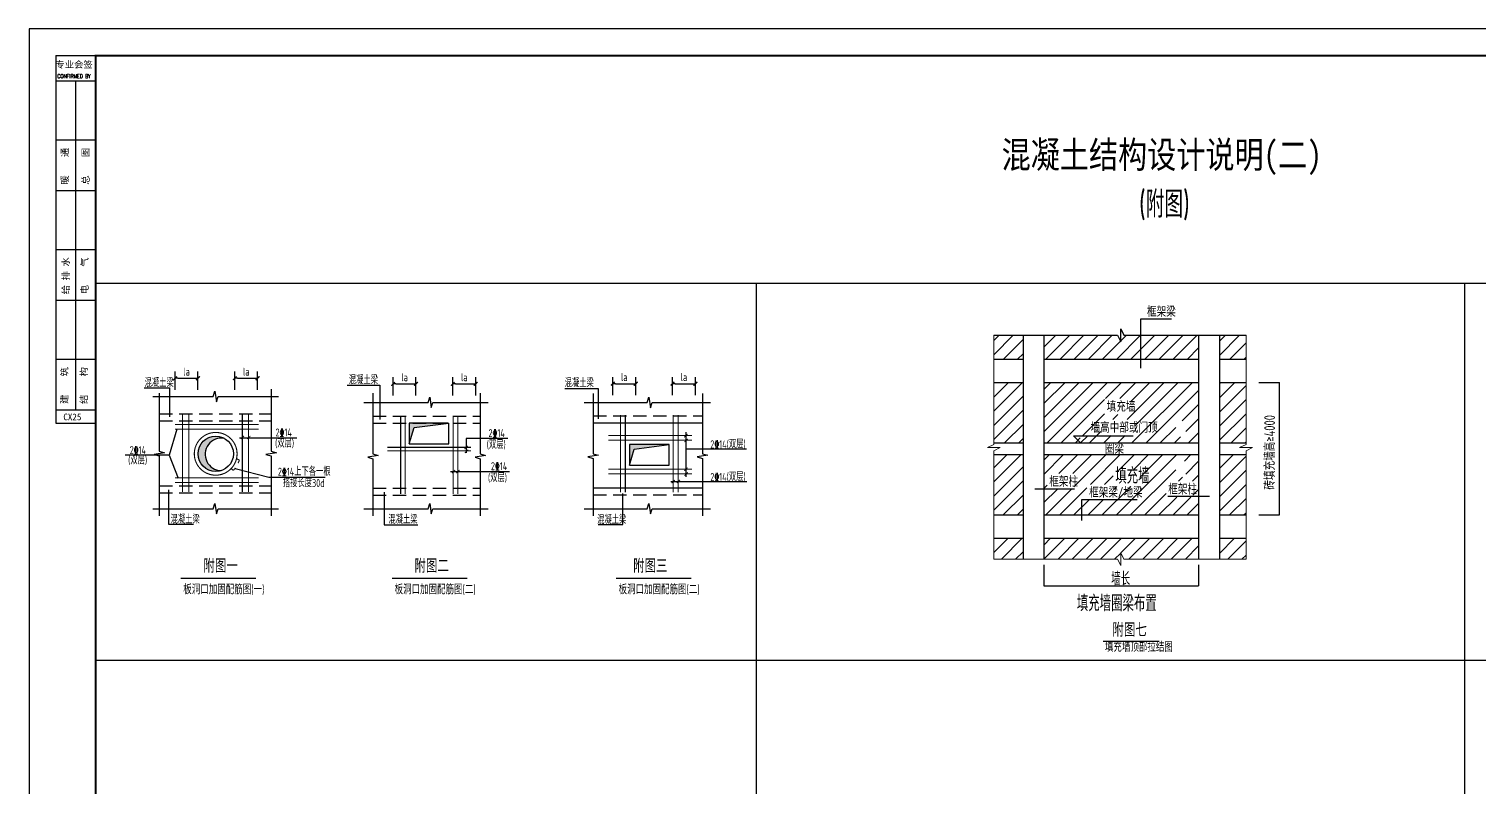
# Model space of a CAD drawing. Extents: x -138012 to 2129925, y -311560 to 0.
# Drawn here: x -60564 to -6185, y -216342 to -187914 of the extents above; entities that cross this region are included whole.
import ezdxf
from ezdxf.enums import TextEntityAlignment as Align

# ---------------------------------------------------------------- set-up
doc = ezdxf.new("R2010")
doc.units = 0
doc.header["$LTSCALE"] = 1000
doc.header["$MEASUREMENT"] = 0
doc.linetypes.add('DASHED', pattern=[0.75, 0.5, -0.25])
doc.layers.get('0').update_dxf_attribs({"linetype": 'CONTINUOUS'})
doc.layers.get('Defpoints').update_dxf_attribs({"linetype": 'CONTINUOUS'})
for name, color, linetype in [('1', 4, 'CONTINUOUS'), ('BEAM_DE', 7, 'CONTINUOUS'), ('DIM', 3, 'CONTINUOUS'), ('HATCH', 200, 'CONTINUOUS'), ('PUB_DIM', 3, 'CONTINUOUS'), ('PUB_TEXT', 7, 'CONTINUOUS'), ('REIN', 1, 'CONTINUOUS'), ('STAIR', 2, 'CONTINUOUS'), ('TEXT', 7, 'CONTINUOUS'), ('THICK', 6, 'CONTINUOUS'), ('WALL', 6, 'CONTINUOUS'), ('图框', 4, 'CONTINUOUS'), ('柱', 2, 'CONTINUOUS')]:
    doc.layers.add(name, color=color, linetype=linetype)
doc.layers.add('100', color=253, linetype='CONTINUOUS', lineweight=18)
doc.styles.add('iIcon2', font='')
doc.styles.add('MIMI-TKWZ', font='romanc.shx', dxfattribs={"width": 0.75, "oblique": 15, "bigfont": 'bigfont.shx'})
doc.styles.add('tss', font='tssdeng.shx', dxfattribs={"width": 0.75, "bigfont": 'tssdchn.shx'})
doc.styles.add('TSSD_Dimension', font='tssdeng.shx', dxfattribs={"width": 0.7, "bigfont": 'hztxt.shx'})
doc.styles.add('TSSD_Num', font='Tssdeng.shx', dxfattribs={"width": 0.7, "bigfont": 'hztxt.shx'})
doc.styles.add('TSSD_REIN', font='tssdeng.shx', dxfattribs={"width": 0.7, "bigfont": 'tssdchn.shx'})
doc.styles.add('黑体', font='simhei.ttf')
doc.styles.get('iIcon2').set_extended_font_data('SimSun')
doc.dimstyles.new('TSSD_100_100', dxfattribs={"dimtxt": 300, "dimasz": 100, "dimexe": 250, "dimexo": 250, "dimgap": 100, "dimtad": 1, "dimdec": 0, "dimzin": 0, "dimdsep": 46, "dimtxsty": 'TSSD_Dimension', "dimblk": '_TSDBK', "dimcen": 0, "dimclrt": 7, "dimadec": 0, "dimazin": 0, "dimtfac": 1, "dimtdec": 0, "dimtix": 1, "dimtmove": 2, "dimatfit": 3, "dimldrblk": '_TSDBK', "dimfxl": 0, "dimtolj": 1, "dimtzin": 0, "dimarcsym": 0})

# ---------------------------------------------------------------- blocks, each defined once
blk = doc.blocks.new('_TSDBK')
blk.add_line((-1, 0), (0, 0))
at = {"const_width": 0.5}
blk.add_lwpolyline([(-0.7, -0.7), (0.7, 0.7)], dxfattribs=at)
blk = doc.blocks.new('*D414')
at = {"layer": 'Defpoints', "color": 0, "ltscale": 0.3}
for p in [(-54233, -201014), (-55091, -201696), (-54233, -201696)]:
    blk.add_point(p, dxfattribs=at)
at = {"layer": 'DIM', "color": 0, "lineweight": -2, "ltscale": 0.3}
for p, q in [((-55091, -201446), (-55091, -200764)), ((-54991, -201014), (-54333, -201014)), ((-54233, -201446), (-54233, -200764))]:
    blk.add_line(p, q, dxfattribs=at)
at = {"layer": 'DIM', "color": 0, "lineweight": -2, "ltscale": 0.3, "xscale": 100, "yscale": 100, "zscale": 100, "rotation": 180}
blk.add_blockref('_TSDBK', (-55091, -201014), dxfattribs=at)
at = {"layer": 'DIM', "color": 0, "lineweight": -2, "ltscale": 0.3, "xscale": 100, "yscale": 100, "zscale": 100}
blk.add_blockref('_TSDBK', (-54233, -201014), dxfattribs=at)
at = {"layer": 'DIM', "color": 7, "ltscale": 0.3, "insert": (-54662, -200764), "char_height": 300, "attachment_point": 5, "style": 'TSSD_Dimension'}
blk.add_mtext('\\A1;la', dxfattribs=at)
blk = doc.blocks.new('*D415')
at = {"layer": 'Defpoints', "color": 0, "ltscale": 0.3}
for p in [(-51997, -201014), (-52854, -201696), (-51997, -201696)]:
    blk.add_point(p, dxfattribs=at)
at = {"layer": 'DIM', "color": 0, "lineweight": -2, "ltscale": 0.3}
for p, q in [((-52854, -201446), (-52854, -200764)), ((-52754, -201014), (-52097, -201014)), ((-51997, -201446), (-51997, -200764))]:
    blk.add_line(p, q, dxfattribs=at)
at = {"layer": 'DIM', "color": 0, "lineweight": -2, "ltscale": 0.3, "xscale": 100, "yscale": 100, "zscale": 100, "rotation": 180}
blk.add_blockref('_TSDBK', (-52854, -201014), dxfattribs=at)
at = {"layer": 'DIM', "color": 0, "lineweight": -2, "ltscale": 0.3, "xscale": 100, "yscale": 100, "zscale": 100}
blk.add_blockref('_TSDBK', (-51997, -201014), dxfattribs=at)
at = {"layer": 'DIM', "color": 7, "ltscale": 0.3, "insert": (-52425, -200764), "char_height": 300, "attachment_point": 5, "style": 'TSSD_Dimension'}
blk.add_mtext('\\A1;la', dxfattribs=at)
blk = doc.blocks.new('*D416')
at = {"layer": 'Defpoints', "color": 0, "ltscale": 0.3}
for p in [(-43824, -201224), (-44682, -201906), (-43824, -201906)]:
    blk.add_point(p, dxfattribs=at)
at = {"layer": 'DIM', "color": 0, "lineweight": -2, "ltscale": 0.3}
for p, q in [((-44682, -201656), (-44682, -200974)), ((-43824, -201656), (-43824, -200974)), ((-44582, -201224), (-43924, -201224))]:
    blk.add_line(p, q, dxfattribs=at)
at = {"layer": 'DIM', "color": 0, "lineweight": -2, "ltscale": 0.3, "xscale": 100, "yscale": 100, "zscale": 100, "rotation": 180}
blk.add_blockref('_TSDBK', (-44682, -201224), dxfattribs=at)
at = {"layer": 'DIM', "color": 0, "lineweight": -2, "ltscale": 0.3, "xscale": 100, "yscale": 100, "zscale": 100}
blk.add_blockref('_TSDBK', (-43824, -201224), dxfattribs=at)
at = {"layer": 'DIM', "color": 7, "ltscale": 0.3, "insert": (-44253, -200974), "char_height": 300, "attachment_point": 5, "style": 'TSSD_Dimension'}
blk.add_mtext('\\A1;la', dxfattribs=at)
blk = doc.blocks.new('*D417')
at = {"layer": 'Defpoints', "color": 0, "ltscale": 0.3}
for p in [(-46061, -201224), (-46918, -201906), (-46061, -201906)]:
    blk.add_point(p, dxfattribs=at)
at = {"layer": 'DIM', "color": 0, "lineweight": -2, "ltscale": 0.3}
for p, q in [((-46918, -201656), (-46918, -200974)), ((-46061, -201656), (-46061, -200974)), ((-46818, -201224), (-46161, -201224))]:
    blk.add_line(p, q, dxfattribs=at)
at = {"layer": 'DIM', "color": 0, "lineweight": -2, "ltscale": 0.3, "xscale": 100, "yscale": 100, "zscale": 100, "rotation": 180}
blk.add_blockref('_TSDBK', (-46918, -201224), dxfattribs=at)
at = {"layer": 'DIM', "color": 0, "lineweight": -2, "ltscale": 0.3, "xscale": 100, "yscale": 100, "zscale": 100}
blk.add_blockref('_TSDBK', (-46061, -201224), dxfattribs=at)
at = {"layer": 'DIM', "color": 7, "ltscale": 0.3, "insert": (-46489, -200974), "char_height": 300, "attachment_point": 5, "style": 'TSSD_Dimension'}
blk.add_mtext('\\A1;la', dxfattribs=at)
blk = doc.blocks.new('*D418')
at = {"layer": 'Defpoints', "color": 0, "ltscale": 0.3}
for p in [(-37826, -201216), (-38684, -201898), (-37826, -201898)]:
    blk.add_point(p, dxfattribs=at)
at = {"layer": 'DIM', "color": 0, "lineweight": -2, "ltscale": 0.3}
for p, q in [((-38684, -201648), (-38684, -200966)), ((-37826, -201648), (-37826, -200966)), ((-38584, -201216), (-37926, -201216))]:
    blk.add_line(p, q, dxfattribs=at)
at = {"layer": 'DIM', "color": 0, "lineweight": -2, "ltscale": 0.3, "xscale": 100, "yscale": 100, "zscale": 100, "rotation": 180}
blk.add_blockref('_TSDBK', (-38684, -201216), dxfattribs=at)
at = {"layer": 'DIM', "color": 0, "lineweight": -2, "ltscale": 0.3, "xscale": 100, "yscale": 100, "zscale": 100}
blk.add_blockref('_TSDBK', (-37826, -201216), dxfattribs=at)
at = {"layer": 'DIM', "color": 7, "ltscale": 0.3, "insert": (-38255, -200966), "char_height": 300, "attachment_point": 5, "style": 'TSSD_Dimension'}
blk.add_mtext('\\A1;la', dxfattribs=at)
blk = doc.blocks.new('*D419')
at = {"layer": 'Defpoints', "color": 0, "ltscale": 0.3}
for p in [(-35590, -201216), (-36448, -201898), (-35590, -201898)]:
    blk.add_point(p, dxfattribs=at)
at = {"layer": 'DIM', "color": 0, "lineweight": -2, "ltscale": 0.3}
for p, q in [((-36448, -201648), (-36448, -200966)), ((-35590, -201648), (-35590, -200966)), ((-36348, -201216), (-35690, -201216))]:
    blk.add_line(p, q, dxfattribs=at)
at = {"layer": 'DIM', "color": 0, "lineweight": -2, "ltscale": 0.3, "xscale": 100, "yscale": 100, "zscale": 100, "rotation": 180}
blk.add_blockref('_TSDBK', (-36448, -201216), dxfattribs=at)
at = {"layer": 'DIM', "color": 0, "lineweight": -2, "ltscale": 0.3, "xscale": 100, "yscale": 100, "zscale": 100}
blk.add_blockref('_TSDBK', (-35590, -201216), dxfattribs=at)
at = {"layer": 'DIM', "color": 7, "ltscale": 0.3, "insert": (-36019, -200966), "char_height": 300, "attachment_point": 5, "style": 'TSSD_Dimension'}
blk.add_mtext('\\A1;la', dxfattribs=at)
blk = doc.blocks.new('654634')
at = {"layer": '图框'}
for p, q in [((71967, -136041), (73467, -136041)), ((71967, -136041), (71967, -149325)), ((71967, -136987), (73467, -136987)), ((71967, -139193), (73467, -139193)), ((71967, -141099), (73467, -141099)), ((71967, -143306), (73467, -143306)), ((71967, -145212), (73467, -145212)), ((71967, -147419), (73467, -147419)), ((71967, -149325), (73467, -149325)), ((71967, -149325), (71967, -149825)), ((71967, -149825), (73467, -149825))]:
    blk.add_line(p, q, dxfattribs=at)
blk.add_lwpolyline([(72717, -149325), (72717, -136987)], dxfattribs=at)
at = {"layer": '图框', "style": 'iIcon2'}
for s, p in [('专业会签', (71956, -136500)), ('CX25', (72252, -149714))]:
    blk.add_text(s, height=250, dxfattribs=at).set_placement(p)
at = {"layer": '图框', "style": 'MIMI-TKWZ', "width": 0.75}
blk.add_text('CONFIRMED BY', height=145, dxfattribs=at).set_placement((72026, -136885))
at = {"layer": '图框', "style": 'iIcon2'}
for s, p in [('暖    通', (72436, -140877)), ('总    图', (73213, -140877)), ('给 排 水', (72469, -144990)), ('电    气', (73176, -144990)), ('建    筑', (72418, -149103)), ('结    构', (73149, -149103))]:
    blk.add_text(s, height=250, rotation=90, dxfattribs=at).set_placement(p)

msp = doc.modelspace()

# ---------------------------------------------------------------- hatches: boundary and pattern name
at = {"layer": 'HATCH', "ltscale": 0.001}
for points in [[(-44829.498, -202691.93), (-46315.783, -202691.93), (-46315.783, -203473.864), (-46133.097, -202864.971)], [(-53252.315, -203263.938, 0.568295758), (-54230.371, -203846.543, 0.508105458), (-53365.927, -204477.583, -1.067711279)], [(-36572.834, -203492.161), (-38059.12, -203492.161), (-38059.12, -204274.095), (-37886.975, -203670.203)]]:
    msp.add_hatch(color=256, dxfattribs=at).paths.add_polyline_path(points)

# ---------------------------------------------------------------- linework, layer by layer
at = {"linetype": 'ByBlock'}
for p, q in [((-58063.781, -197450.049), (12956.728, -197450.049)), ((-33293.93, -229636.166), (-33293.93, -197450.049)), ((-6756.892, -229636.166), (-6756.892, -197450.049)), ((-58063.781, -211580.912), (-6756.892, -211580.912)), ((-6756.892, -211580.912), (12956.728, -211580.912))]:
    msp.add_line(p, q, dxfattribs=at)
at = {"ltscale": 99}
for p, q in [((-56245.45, -201372.668), (-55302.772, -201372.668)), ((-55302.772, -201372.668), (-55302.772, -202464.148)), ((-48643.512, -201265.676), (-47412.986, -201265.676)), ((-47412.986, -201265.676), (-47412.986, -202564.439)), ((-40477.414, -201400.403), (-39234.375, -201400.403)), ((-39234.375, -201400.403), (-39234.375, -202532.163)), ((-39420.475, -202683.93), (-35325.203, -202683.93)), ((-55022.623, -202921.119), (-55316.208, -203895.608)), ((-52669.703, -203245.31), (-50531.65, -203245.31)), ((-42617.42, -203266.267), (-44174.455, -203266.267)), ((-44174.455, -203266.267), (-44174.455, -203810.38)), ((-35945.403, -203032.926), (-35945.403, -204712.67)), ((-55316.208, -203895.608), (-56964.805, -203895.608)), ((-55316.208, -203895.608), (-54972.315, -204754.929)), ((-33668.52, -203667.229), (-35945.403, -203667.229)), ((-52840.822, -204391.503), (-51572.375, -204727.078)), ((-51572.375, -204727.078), (-49460.6, -204727.078)), ((-42561.522, -204521.292), (-44762.339, -204521.292)), ((-33666.301, -204891.182), (-36511.568, -204891.182)), ((-55341.733, -205194.365), (-55341.733, -206488.675)), ((-47259.633, -205279.564), (-47259.633, -206511.649)), ((-39420.475, -205124.903), (-35325.203, -205124.903)), ((-38306.735, -206494.118), (-38306.735, -205331.163)), ((-55341.733, -206488.675), (-54395.377, -206488.675)), ((-47259.633, -206511.649), (-45994.163, -206511.649)), ((-39233.792, -206494.118), (-38306.735, -206494.118))]:
    msp.add_line(p, q, dxfattribs=at)
msp.add_lwpolyline([(-60563.781, -247314.32), (23536.219, -247314.32), (23536.219, -187914.32), (-60563.781, -187914.32)], close=True)
at = {"const_width": 80}
msp.add_lwpolyline([(-58063.781, -246314.32), (22536.219, -246314.32), (22536.219, -188914.32), (-58063.781, -188914.32)], close=True, dxfattribs=at)
at = {"color": 0, "linetype": 'ByBlock', "const_width": 0.4}
for points in [[(-13700.774, -201172.18), (-13701.774, -201171.18)], [(-13701.774, -206139.015), (-13700.774, -206140.015)], [(-22528.475, -208790.767), (-22529.475, -208791.767)], [(-16730.276, -208791.767), (-16729.276, -208790.767)]]:
    msp.add_lwpolyline(points, dxfattribs=at)
at = {"ltscale": 99}
for points in [[(-55920.92, -201696.245), (-53658.714, -201696.245), (-53598.714, -201496.245), (-53539.351, -201891.997), (-53478.714, -201696.245), (-51216.508, -201696.245)], [(-55683.876, -201571.148), (-55683.876, -203747.313), (-55483.876, -203807.313), (-55879.629, -203866.676), (-55683.876, -203927.313), (-55683.876, -206169.71)], [(-51490.021, -201422.917), (-51490.021, -203747.313), (-51290.021, -203807.313), (-51685.773, -203866.676), (-51490.021, -203927.313), (-51490.021, -206169.71)], [(-48017.575, -201917.965), (-45605.713, -201917.965), (-45545.713, -201717.965), (-45486.35, -202113.718), (-45425.713, -201917.965), (-43354.851, -201917.965)], [(-47676.078, -201576.698), (-47676.078, -203849.742), (-47476.078, -203909.742), (-47871.83, -203969.105), (-47676.078, -204029.742), (-47676.078, -206172.572)], [(-43651.805, -201576.698), (-43651.805, -203849.742), (-43451.805, -203909.742), (-43847.558, -203969.105), (-43651.805, -204029.742), (-43651.805, -206172.572)], [(-39761.973, -201923.965), (-37394.11, -201923.965), (-37334.11, -201723.965), (-37274.747, -202119.718), (-37214.11, -201923.965), (-35028.248, -201923.965)], [(-39420.475, -201582.698), (-39420.475, -203841.742), (-39220.475, -203901.742), (-39616.227, -203961.105), (-39420.475, -204021.742), (-39420.475, -206172.572)], [(-35325.203, -201582.698), (-35325.203, -203841.742), (-35125.203, -203901.742), (-35520.955, -203961.105), (-35325.203, -204021.742), (-35325.203, -206172.572)], [(-55920.92, -205905.494), (-53658.714, -205905.494), (-53598.714, -205705.494), (-53539.351, -206101.246), (-53478.714, -205905.494), (-51216.508, -205905.494)], [(-48017.575, -205905.494), (-45605.713, -205905.494), (-45545.713, -205705.494), (-45486.35, -206101.246), (-45425.713, -205905.494), (-43354.851, -205905.494)], [(-39761.973, -205905.494), (-37394.11, -205905.494), (-37334.11, -205705.494), (-37274.747, -206101.246), (-37214.11, -205905.494), (-35028.248, -205905.494)]]:
    msp.add_lwpolyline(points, dxfattribs=at)
at = {"ltscale": 99, "const_width": 35}
for points in [[(-52625.76, -203291.987), (-52505.76, -203171.987)], [(-52383.233, -203291.987), (-52263.233, -203171.987)], [(-36008.437, -203224.2), (-35888.437, -203104.2)], [(-35995.017, -203402.732), (-35875.017, -203282.732)], [(-44242.93, -203663.632), (-44122.93, -203543.632)], [(-44229.511, -203811.149), (-44109.511, -203691.149)], [(-44712.62, -204575.556), (-44592.62, -204455.556)], [(-44551.584, -204575.556), (-44431.584, -204455.556)], [(-36008.437, -204485.453), (-35888.437, -204365.453)], [(-36479.286, -204948.009), (-36359.286, -204828.009)], [(-36285.094, -204945.351), (-36165.094, -204825.351)], [(-35995.017, -204663.985), (-35875.017, -204543.985)]]:
    msp.add_lwpolyline(points, dxfattribs=at)
at = {"layer": '1', "color": 8}
for p, q in [((-24405.761, -199598.343), (-24208.063, -199400.645)), ((-24405.761, -200128.673), (-23677.733, -199400.645)), ((-24042.961, -200296.203), (-23308.975, -199562.217)), ((-22528.975, -199842.877), (-22086.743, -199400.645)), ((-22451.971, -200296.203), (-21556.413, -199400.645)), ((-21921.641, -200296.203), (-21026.083, -199400.645)), ((-21391.311, -200296.203), (-20495.753, -199400.645)), ((-20860.981, -200296.203), (-19965.423, -199400.645)), ((-19800.32, -200296.203), (-18904.762, -199400.645)), ((-19647.342, -199612.894), (-19435.092, -199400.645)), ((-18896.811, -199923.024), (-18374.432, -199400.645)), ((-18739.66, -200296.203), (-17844.102, -199400.645)), ((-18209.33, -200296.203), (-17313.772, -199400.645)), ((-17679, -200296.203), (-16783.442, -199400.645)), ((-15949.776, -199627.639), (-15722.782, -199400.645)), ((-15949.776, -200157.969), (-15192.452, -199400.645)), ((-23512.631, -200296.203), (-23308.975, -200092.547)), ((-20330.65, -200296.203), (-19656.592, -199622.145)), ((-19269.99, -200296.203), (-18896.811, -199923.024)), ((-17148.67, -200296.203), (-16729.776, -199877.309)), ((-15557.68, -200296.203), (-14951.785, -199690.308)), ((-15027.35, -200296.203), (-14951.785, -200220.638)), ((-24405.761, -201189.333), (-24388.108, -201171.68)), ((-24405.761, -201719.663), (-23857.778, -201171.68)), ((-24405.761, -202249.993), (-23327.448, -201171.68)), ((-22528.975, -201433.867), (-22266.788, -201171.68)), ((-22528.975, -201964.197), (-21736.457, -201171.68)), ((-22528.975, -202494.527), (-21206.127, -201171.68)), ((-22528.975, -203024.857), (-20675.797, -201171.68)), ((-22409.467, -203435.68), (-20145.467, -201171.68)), ((-20213.975, -201770.518), (-19615.137, -201171.68)), ((-19683.645, -201770.518), (-19084.807, -201171.68)), ((-19411.515, -202559.048), (-18024.147, -201171.68)), ((-19257.95, -201875.152), (-18554.477, -201171.68)), ((-15949.776, -201218.629), (-15902.826, -201171.68)), ((-15949.776, -201748.959), (-15372.496, -201171.68)), ((-24405.761, -202780.323), (-23308.975, -201683.537)), ((-18697.157, -203435.68), (-16729.776, -201468.299)), ((-15949.776, -202279.289), (-14951.785, -201281.298)), ((-24405.761, -203310.653), (-23308.975, -202213.867)), ((-21879.137, -203435.68), (-20256.06, -201812.603)), ((-17342.44, -202611.293), (-16729.776, -201998.629)), ((-15949.776, -202809.619), (-14951.785, -201811.628)), ((-24000.457, -203435.68), (-23308.975, -202744.197)), ((-21078.807, -203165.68), (-20256.06, -202342.933)), ((-19941.845, -202559.048), (-19753.315, -202370.518)), ((-17213.749, -203012.932), (-16729.776, -202528.959)), ((-15949.776, -203339.949), (-14951.785, -202341.958)), ((-23470.127, -203435.68), (-23308.975, -203274.527)), ((-21348.807, -203435.68), (-21164.685, -203251.558)), ((-20818.477, -203435.68), (-20398.193, -203015.395)), ((-20288.147, -203435.68), (-20011.515, -203159.048)), ((-19757.817, -203435.68), (-19481.185, -203159.048)), ((-18166.826, -203435.68), (-17587.082, -202855.935)), ((-17636.496, -203435.68), (-17412.11, -203211.293)), ((-17106.166, -203435.68), (-16729.776, -203059.289)), ((-15515.176, -203435.68), (-14951.785, -202872.288)), ((-24405.761, -204371.313), (-23910.127, -203875.68)), ((-24405.761, -204901.643), (-23379.797, -203875.68)), ((-22528.975, -204085.518), (-22319.137, -203875.68)), ((-22528.975, -204615.848), (-21788.807, -203875.68)), ((-21969.221, -204586.424), (-21258.477, -203875.68)), ((-21438.891, -204586.424), (-20728.147, -203875.68)), ((-21409.384, -205087.247), (-20197.817, -203875.68)), ((-20783.123, -204991.316), (-19667.487, -203875.68)), ((-19810.002, -206139.515), (-17546.166, -203875.68)), ((-19731.181, -204469.704), (-19137.157, -203875.68)), ((-19200.851, -204469.704), (-18606.826, -203875.68)), ((-18935.288, -204734.471), (-18076.496, -203875.68)), ((-17259.692, -204119.535), (-17015.836, -203875.68)), ((-15949.776, -204400.61), (-15424.846, -203875.68)), ((-14984.846, -203435.68), (-14951.785, -203402.618)), ((-24405.761, -205431.973), (-23308.975, -204335.187)), ((-19279.672, -206139.515), (-17587.082, -204446.925)), ((-17213.749, -204603.922), (-16729.776, -204119.949)), ((-15949.776, -204930.94), (-14951.785, -203932.948)), ((-15949.776, -205461.27), (-14951.785, -204463.278)), ((-24405.761, -205962.304), (-23308.975, -204865.518)), ((-20252.793, -204991.316), (-19933.398, -204671.921)), ((-17483.289, -204873.462), (-17329.362, -204719.535)), ((-16952.959, -204873.462), (-16729.776, -204650.279)), ((-15949.776, -205991.6), (-14951.785, -204993.608)), ((-24052.643, -206139.515), (-23308.975, -205395.848)), ((-22528.975, -205146.178), (-22405.919, -205023.122)), ((-22528.975, -205676.508), (-22034.167, -205181.7)), ((-22461.653, -206139.515), (-21503.837, -205181.7)), ((-21931.322, -206139.515), (-20913.424, -205121.617)), ((-20340.332, -206139.515), (-19270.521, -205069.704)), ((-19912.479, -205181.332), (-19800.851, -205069.704)), ((-18749.342, -206139.515), (-17947.89, -205338.063)), ((-18219.012, -206139.515), (-17548.234, -205468.738)), ((-17688.682, -206139.515), (-17017.904, -205468.738)), ((-16951.354, -205402.188), (-16729.776, -205180.61)), ((-15567.361, -206139.515), (-14951.785, -205523.939)), ((-23522.313, -206139.515), (-23308.975, -205926.178)), ((-21400.992, -206139.515), (-20848.068, -205586.592)), ((-20870.662, -206139.515), (-20317.738, -205586.592)), ((-17158.352, -206139.515), (-16729.776, -205710.94)), ((-15037.031, -206139.515), (-14951.785, -206054.269)), ((-24405.761, -207022.964), (-24397.79, -207014.992)), ((-24405.761, -207553.294), (-23867.459, -207014.992)), ((-24120.695, -207798.558), (-23337.129, -207014.992)), ((-22528.975, -207267.498), (-22276.469, -207014.992)), ((-22528.975, -207797.828), (-21746.139, -207014.992)), ((-21999.375, -207798.558), (-21215.809, -207014.992)), ((-21469.044, -207798.558), (-20685.479, -207014.992)), ((-20938.714, -207798.558), (-20155.149, -207014.992)), ((-20408.384, -207798.558), (-19624.819, -207014.992)), ((-19644.246, -207564.75), (-19094.489, -207014.992)), ((-19347.724, -207798.558), (-18564.159, -207014.992)), ((-18817.394, -207798.558), (-18033.829, -207014.992)), ((-18287.064, -207798.558), (-17503.498, -207014.992)), ((-17756.734, -207798.558), (-16973.168, -207014.992)), ((-15949.776, -207052.26), (-15912.508, -207014.992)), ((-15949.776, -207582.59), (-15382.178, -207014.992)), ((-15635.414, -207798.558), (-14951.785, -207114.929)), ((-23590.365, -207798.558), (-23308.975, -207517.168)), ((-19878.054, -207798.558), (-19647.342, -207567.846)), ((-17226.404, -207798.558), (-16729.776, -207301.93)), ((-15105.083, -207798.558), (-14951.785, -207645.259))]:
    msp.add_line(p, q, dxfattribs=at)
at = {"layer": '100'}
for p, q in [((-24405.761, -203493.817), (-24405.761, -199400.645)), ((-14951.785, -203493.817), (-14951.785, -199400.645)), ((-24645.761, -203613.817), (-24405.761, -203493.817)), ((-24165.761, -203613.817), (-24645.761, -203613.817)), ((-24405.761, -203733.817), (-24165.761, -203613.817)), ((-24405.761, -207798.558), (-24405.761, -203733.817)), ((-15191.785, -203613.817), (-14951.785, -203493.817)), ((-14711.785, -203613.817), (-15191.785, -203613.817)), ((-14951.785, -203733.817), (-14711.785, -203613.817)), ((-14951.785, -207798.558), (-14951.785, -203733.817)), ((-19647.342, -208038.558), (-19647.342, -207558.558)), ((-19647.342, -207558.558), (-19527.342, -207798.558)), ((-24405.761, -207798.558), (-19767.342, -207798.558)), ((-19767.342, -207798.558), (-19647.342, -208038.558)), ((-19527.342, -207798.558), (-14951.785, -207798.558))]:
    msp.add_line(p, q, dxfattribs=at)
at = {"layer": 'BEAM_DE', "linetype": 'DASHED'}
for p, q in [((-55683.876, -202346.376), (-51490.021, -202346.376)), ((-55683.876, -202607.908), (-51490.021, -202607.908)), ((-47676.078, -202430.397), (-43651.805, -202430.397)), ((-47676.078, -202691.93), (-43651.805, -202691.93)), ((-39420.475, -202422.397), (-35325.203, -202422.397)), ((-55683.876, -205048.882), (-51490.021, -205048.882)), ((-55683.876, -205310.415), (-51490.021, -205310.415)), ((-47676.078, -205132.903), (-43651.805, -205132.903)), ((-47676.078, -205394.436), (-43651.805, -205394.436)), ((-39420.475, -205386.436), (-35325.203, -205386.436))]:
    msp.add_line(p, q, dxfattribs=at)
at = {"layer": 'BEAM_DE'}
for p, q in [((-44857.626, -202691.93), (-46315.783, -202691.93)), ((-46315.783, -202691.93), (-46315.783, -203473.864)), ((-46133.097, -202864.971), (-44829.498, -202691.93)), ((-44829.498, -203473.864), (-44829.498, -202691.93)), ((-46315.783, -203473.864), (-46133.097, -202864.971)), ((-46315.783, -203473.864), (-44829.498, -203473.864)), ((-36572.834, -203492.161), (-38059.12, -203492.161)), ((-38059.12, -203492.161), (-38059.12, -204274.095)), ((-38059.12, -204274.095), (-37886.975, -203670.203)), ((-37886.975, -203670.203), (-36572.834, -203492.161)), ((-36572.834, -204274.095), (-36572.834, -203492.161)), ((-38059.12, -204274.095), (-36572.834, -204274.095))]:
    msp.add_line(p, q, dxfattribs=at)
msp.add_circle((-53567.821, -203846.543), 662.55, dxfattribs=at)
at = {"layer": 'DIM', "color": 7}
for p, q in [((-19227.487, -203435.68), (-16963.487, -201171.68)), ((-19122.287, -202800.15), (-17493.817, -201171.68)), ((-19912.479, -205181.332), (-19800.851, -205069.704))]:
    msp.add_line(p, q, dxfattribs=at)
at = {"layer": 'PUB_DIM'}
for p, q in [((-18896.811, -200633.092), (-18896.811, -198778.966)), ((-18896.811, -198778.966), (-17748.706, -198778.966)), ((-21154.856, -203435.68), (-21424.856, -203165.68)), ((-21154.856, -203435.68), (-21424.856, -203165.68)), ((-21424.856, -203165.68), (-20884.856, -203165.68)), ((-21424.856, -203165.68), (-20884.856, -203165.68)), ((-20884.856, -203165.68), (-21154.856, -203435.68)), ((-20884.856, -203165.68), (-21154.856, -203435.68)), ((-20972.999, -203165.68), (-19181.604, -203165.68)), ((-22866.711, -205153.641), (-21380.866, -205153.641)), ((-17877.623, -205440.679), (-16316.176, -205440.679)), ((-21103.873, -206347.426), (-21103.873, -205564.657)), ((-21103.873, -205564.657), (-19036.934, -205564.657))]:
    msp.add_line(p, q, dxfattribs=at)
at = {"layer": 'PUB_DIM', "color": 7}
for p, q in [((-14472.376, -201171.68), (-13699.774, -201171.68)), ((-13701.274, -206140.515), (-13701.274, -201170.68)), ((-14472.376, -206139.515), (-13699.774, -206139.515)), ((-22528.975, -208007.151), (-22528.975, -208792.767)), ((-16729.776, -208007.151), (-16729.776, -208792.767)), ((-22529.975, -208791.267), (-16728.776, -208791.267))]:
    msp.add_line(p, q, dxfattribs=at)
at = {"layer": 'REIN', "const_width": 40}
for points in [[(-55091.114, -202746.763), (-51954.401, -202746.763)], [(-54806.667, -202368.994), (-54806.667, -205273.735)], [(-54574.297, -202368.994), (-54574.297, -205273.735)], [(-52570.112, -202368.994), (-52570.112, -205273.735)], [(-52337.742, -202368.994), (-52337.742, -205273.735)], [(-46634.097, -202453.015), (-46634.097, -205357.756)], [(-46467.361, -202453.015), (-46467.361, -205357.756)], [(-44670.379, -202453.015), (-44670.379, -205357.756)], [(-44494.267, -202453.015), (-44494.267, -205357.756)], [(-38399.918, -202387.825), (-38399.918, -205292.566)], [(-38214.462, -202387.825), (-38214.462, -205292.566)], [(-36417.491, -202387.825), (-36417.491, -205292.566)], [(-36232.035, -202387.825), (-36232.035, -205292.566)], [(-55091.114, -202921.119), (-51954.401, -202921.119)], [(-38855.271, -203156.675), (-35718.558, -203156.675)], [(-38855.271, -203331.031), (-35718.558, -203331.031)], [(-47134.216, -203602.847), (-43997.503, -203602.847)], [(-47134.216, -203736.988), (-43997.503, -203736.988)], [(-38855.271, -204424.099), (-35718.558, -204424.099)], [(-55091.114, -204751.848), (-51954.401, -204751.848)], [(-55091.114, -204926.204), (-51954.401, -204926.204)], [(-38855.271, -204598.455), (-35718.558, -204598.455)]]:
    msp.add_lwpolyline(points, dxfattribs=at)
msp.add_lwpolyline([(-54369.568, -203846.543, 1), (-52766.074, -203846.543, 1)], format="xyb", close=True, dxfattribs=at)
for points in [[(-52987.534, -204399.775), (-52939.883, -204444.563, 0.432987395), (-52881.658, -204440.902), (-52825.485, -204372.95)], [(-52786.948, -204028.299), (-52710.631, -204064.282, -0.416507024), (-52691.644, -204117.804), (-52728.992, -204195.435)]]:
    msp.add_lwpolyline(points, format="xyb", dxfattribs=at)
at = {"layer": 'STAIR'}
for p, q in [((-24405.761, -199400.645), (-19767.342, -199400.645)), ((-19767.342, -199400.645), (-19647.342, -199640.645)), ((-19647.342, -199640.645), (-19647.342, -199160.645)), ((-19647.342, -199160.645), (-19527.342, -199400.645)), ((-19527.342, -199400.645), (-14951.785, -199400.645))]:
    msp.add_line(p, q, dxfattribs=at)
at = {"layer": 'TEXT'}
msp.add_arc((-53348.907, -203867.036), 610.784, 80.9007874, 268.4031591, dxfattribs=at)
at = {"layer": 'THICK', "const_width": 50}
for points in [[(-54875.34, -208512.747), (-52053.639, -208512.747)], [(-46958.029, -208512.747), (-44136.329, -208512.747)], [(-38563.24, -208512.747), (-35741.54, -208512.747)], [(-20308.519, -210883.696), (-18200.275, -210883.696)]]:
    msp.add_lwpolyline(points, dxfattribs=at)
at = {"layer": 'WALL'}
for p, q in [((-23308.975, -199400.645), (-23308.975, -200296.203)), ((-22528.975, -199400.645), (-22528.975, -200296.203)), ((-16729.776, -199400.645), (-16729.776, -200296.203)), ((-15949.776, -199400.645), (-15949.776, -200296.203)), ((-23308.975, -201171.68), (-23308.975, -206139.515)), ((-22528.975, -201171.68), (-22528.975, -206139.515)), ((-16729.776, -201171.68), (-16729.776, -206139.515)), ((-15949.776, -201171.68), (-15949.776, -206139.515))]:
    msp.add_line(p, q, dxfattribs=at)
at = {"layer": '柱', "ltscale": 100}
for p, q in [((-23308.975, -199400.645), (-23308.975, -207798.558)), ((-22528.975, -199400.645), (-22528.975, -207798.558)), ((-16729.776, -199400.645), (-16729.776, -207798.558)), ((-15949.776, -199400.645), (-15949.776, -207798.558)), ((-24405.761, -200296.203), (-23308.975, -200296.203)), ((-22528.975, -200296.203), (-16729.776, -200296.203)), ((-15949.776, -200296.203), (-14951.785, -200296.203)), ((-24405.761, -201171.68), (-23308.975, -201171.68)), ((-22528.975, -201171.68), (-16729.776, -201171.68)), ((-15949.776, -201171.68), (-14951.785, -201171.68)), ((-24405.761, -203435.68), (-23308.975, -203435.68)), ((-24405.761, -203875.68), (-23308.975, -203875.68)), ((-22528.975, -203435.68), (-16729.776, -203435.68)), ((-22528.975, -203875.68), (-16729.776, -203875.68)), ((-15949.776, -203435.68), (-14951.785, -203435.68)), ((-15949.776, -203875.68), (-14951.785, -203875.68)), ((-24405.761, -206139.515), (-23308.975, -206139.515)), ((-22528.975, -206139.515), (-16729.776, -206139.515)), ((-15949.776, -206139.515), (-14951.785, -206139.515)), ((-24405.761, -207014.992), (-23308.975, -207014.992)), ((-22528.975, -207014.992), (-16729.776, -207014.992)), ((-15949.776, -207014.992), (-14951.785, -207014.992))]:
    msp.add_line(p, q, dxfattribs=at)

# ---------------------------------------------------------------- block references
at = {"layer": 'TEXT'}
msp.add_blockref('654634', (-131530.564, -52872.871), dxfattribs=at)

# ---------------------------------------------------------------- texts
at = {"ltscale": 99, "style": 'TSSD_REIN', "width": 0.7}
for s, p in [('混凝土梁', (-56231.649, -201341.082)), ('混凝土梁', (-48577.199, -201232.005)), ('混凝土梁', (-40486.664, -201345.99)), ('(双层)', (-51342.047, -203608.663)), ('2\x8414', (-51325.882, -203196.011)), ('(双层)', (-43410.247, -203656.066)), ('2\x8414', (-43343.779, -203220.466)), ('2\x8414(双层)', (-35030.217, -203639.502)), ('(双层)', (-56848.367, -204240.447)), ('2\x8414', (-56791.672, -203858.229)), ('2\x8414上下各一根', (-51237.838, -204667.38)), ('2\x8414', (-43253.401, -204460.089)), ('搭接长度30d', (-51050.945, -205092.563)), ('(双层)', (-43362.925, -204901.46)), ('2\x8414(双层)', (-35030.217, -204862.77)), ('混凝土梁', (-55254.932, -206461.677)), ('混凝土梁', (-47094.067, -206466.356)), ('混凝土梁', (-39270.664, -206475.261))]:
    msp.add_text(s, height=300, dxfattribs=at).set_placement(p)
at = {"layer": 'DIM', "color": 7, "style": 'tss', "width": 0.75}
for s, height, p in [('框架梁', 400, (-18663.863, -198713.301)), ('填充墙', 400, (-20175.902, -202270.518)), ('墙高中部或门顶', 400, (-20781.424, -203059.048)), ('圈梁', 400, (-20246.563, -203849.876)), ('填充墙', 600, (-19853.24, -204969.704)), ('框架柱', 400, (-22326.549, -205085.637)), ('框架柱', 400, (-17868.52, -205372.675)), ('框架梁/地梁', 400, (-20834.054, -205490.529)), ('填充墙圈梁布置', 600, (-21292.152, -209750.028))]:
    msp.add_text(s, height=height, dxfattribs=at).set_placement(p)
at = {"layer": 'PUB_DIM', "linetype": 'ByBlock', "style": 'tss', "width": 0.75}
msp.add_text('砖填充墙高≥4000', height=400, rotation=90, dxfattribs=at).set_placement((-13868.012, -205190.247))
msp.add_text('墙长', height=500, dxfattribs=at).set_placement((-20004.375, -208782.134))
at = {"layer": 'PUB_TEXT', "color": 7, "style": '黑体', "width": 0.7}
for s, p in [('附图一', (-54026.639, -208392.747)), ('附图二', (-46118.329, -208392.747)), ('附图三', (-37923.54, -208392.747)), ('附图七', (-19960.469, -210792.042))]:
    msp.add_text(s, height=450, dxfattribs=at).set_placement(p, align=Align.BOTTOM_LEFT)
at = {"layer": 'TEXT', "ltscale": 99}
for s, style, width, p in [('混凝土结构设计说明(二) ', '黑体', 0.8, (-17841.544, -192626.177)), ('(附图)', 'TSSD_Num', 0.7, (-18012.137, -194489.486))]:
    msp.add_text(s, height=1000, dxfattribs=dict(at, style=style, width=width)).set_placement(p, align=Align.MIDDLE_CENTER)
at = {"layer": 'TEXT', "ltscale": 99, "style": 'TSSD_REIN', "width": 0.7}
for s, p in [('板洞口加固配筋图(一)', (-54781.884, -209111.897)), ('板洞口加固配筋图(二)', (-46864.573, -209111.897)), ('板洞口加固配筋图(二)', (-38469.784, -209111.897))]:
    msp.add_text(s, height=350, dxfattribs=at).set_placement(p)
msp.add_text('填充墙顶部拉结图', height=350, dxfattribs=at).set_placement((-20243.71, -211375.286), align=Align.BOTTOM_LEFT)

# ---------------------------------------------------------------- dimensions: what is measured, and where the dimension line sits
at = {"layer": 'DIM', "ltscale": 0.3}
for base, p1, p2, picture, middle in [((-54233.131, -201014.3), (-55090.931, -201696.245), (-54233.131, -201696.245), '*D414', (-54662.031, -200764.3)), ((-51996.576, -201014.3), (-52854.376, -201696.245), (-51996.576, -201696.245), '*D415', (-52425.476, -200764.3)), ((-46060.561, -201224.468), (-46918.361, -201906.412), (-46060.561, -201906.412), '*D417', (-46489.461, -200974.468)), ((-43824.006, -201224.468), (-44681.806, -201906.412), (-43824.006, -201906.412), '*D416', (-44252.906, -200974.468)), ((-37826.383, -201216.468), (-38684.183, -201898.412), (-37826.383, -201898.412), '*D418', (-38255.283, -200966.468)), ((-35589.828, -201216.468), (-36447.627, -201898.412), (-35589.828, -201898.412), '*D419', (-36018.728, -200966.468))]:
    dim = msp.add_linear_dim(base=base, p1=p1, p2=p2, text='la', dimstyle='TSSD_100_100', dxfattribs=at)
    dim.commit()
    dim.dimension.update_dxf_attribs({"geometry": picture, "text_midpoint": middle})

doc.saveas('drawing.dxf')
